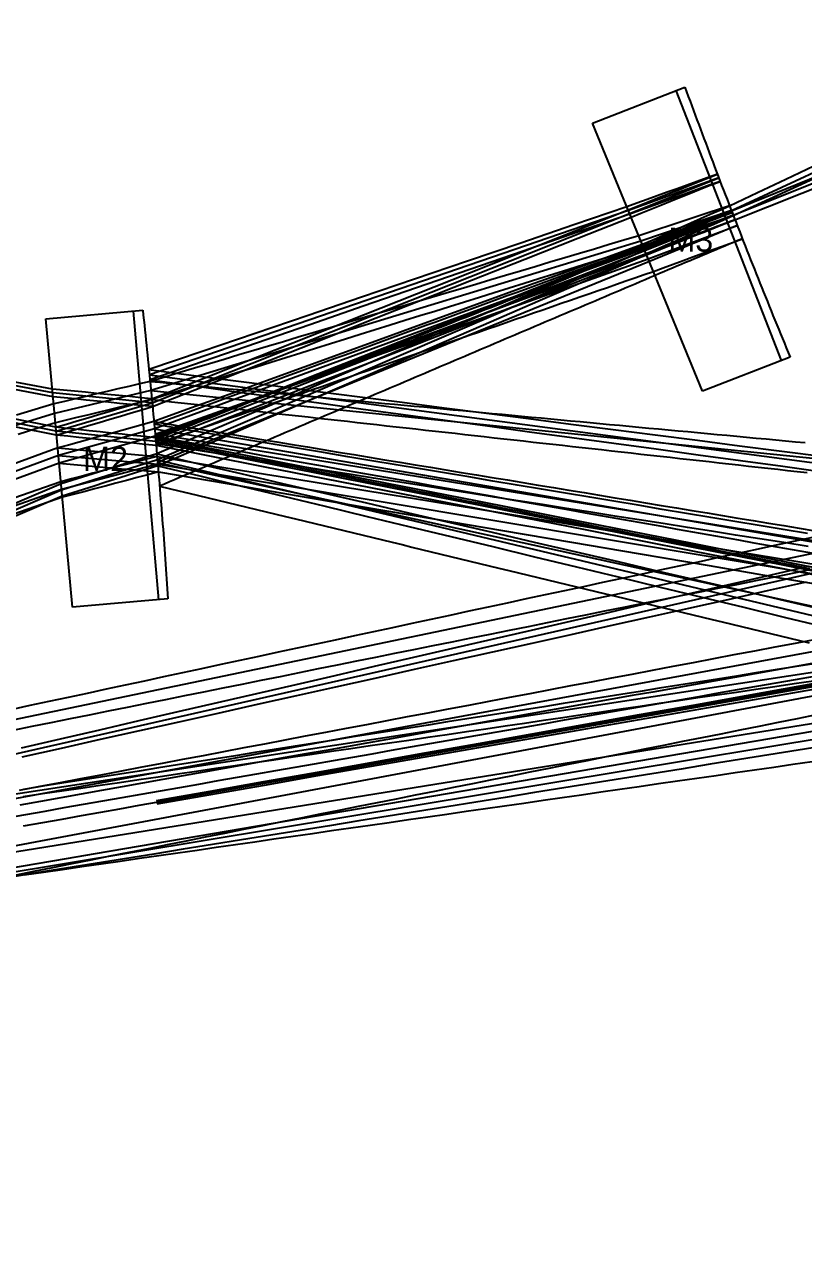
# Model space of a CAD drawing. Header units: millimetres. Extents: x -1037 to 1592, y -235 to 734.
# Drawn here: x -69 to 335, y -235 to 402 of the extents above; entities that cross this region are included whole.
import ezdxf

# ---------------------------------------------------------------- set-up
doc = ezdxf.new("R2010")
doc.units = ezdxf.units.MM
for name, color, linetype in [('main_beam', 255, 'Continuous'), ('main_beam_width', 255, 'Continuous'), ('Mirrors', 255, 'Continuous'), ('text', 255, 'Continuous')]:
    doc.layers.add(name, color=color, linetype=linetype)

msp = doc.modelspace()

# ---------------------------------------------------------------- linework, layer by layer
at = {"layer": 'main_beam'}
for p, q in [((297.59, 306.19), (1204.31, 727.93)), ((298.51, 303.82), (1226.81, 675.67)), ((-53.95, 211.87), (-1036.77, 396.42)), ((-52.13, 192.06), (-1033.08, 386.29)), ((291.04, 323.23), (244.27, 306.25)), ((244.89, 304.75), (291.04, 323.23)), ((244.27, 306.25), (-3.86, 221.25)), ((297.59, 306.19), (250.76, 290.43)), ((252.45, 286.3), (297.59, 306.19)), ((-2.45, 206.79), (244.89, 304.75)), ((298.51, 303.82), (252.45, 286.3)), ((252.72, 285.65), (298.51, 303.82)), ((254.51, 281.29), (300.61, 298.45)), ((300.61, 298.45), (255.1, 279.84)), ((250.76, 290.43), (-3.06, 213.14)), ((252.45, 286.3), (-1.18, 193.21)), ((-0.94, 190.54), (254.51, 281.29)), ((-0.59, 186.64), (252.72, 285.65)), ((252.72, 285.65), (0.25, 177.18)), ((255.1, 279.84), (0.37, 175.78)), ((-3.86, 221.25), (498.76, 154.61)), ((-2.45, 206.79), (-53.95, 211.87)), ((-3.06, 213.14), (-52.97, 201.27)), ((-3.06, 213.14), (498.41, 161.79)), ((-52.13, 192.06), (-2.45, 206.79)), ((-52.97, 201.27), (-1008.9, -92.33)), ((-0.59, 186.64), (-52.13, 192.06)), ((-1.18, 193.21), (-50.97, 179.44)), ((-1.18, 193.21), (499.98, 107.35)), ((499.96, 109.3), (-0.94, 190.54)), ((499.94, 88.15), (-0.59, 186.64)), ((-50.97, 179.44), (-989.82, -164.87)), ((-50.97, 179.44), (0.44, 174.98)), ((0.44, 174.98), (-49.35, 161.84)), ((0.25, 177.18), (-49.33, 161.59)), ((0.25, 177.18), (499.29, 58.81)), ((0.37, 175.78), (499.53, 66.42)), ((0.44, 174.98), (499.97, 91.55)), ((-49.35, 161.84), (-993.96, -166.36)), ((-49.33, 161.59), (-969.11, -230.84)), ((498.41, 161.79), (-480.64, -41.85)), ((498.76, 154.61), (-476.51, -66.42)), ((499.98, 107.35), (-483.52, -73.57)), ((499.97, 91.55), (-488.59, -59.28)), ((499.91, 84.95), (-482.95, -99.4)), ((0, 0), (499.94, 88.15)), ((499.53, 66.42), (-487.74, -92.61)), ((499.29, 58.81), (-487.25, -104.67))]:
    msp.add_line(p, q, dxfattribs=at)
at = {"layer": 'main_beam_width'}
for points in [[(297.61, 306.14), (349.14, 326.9), (400.67, 347.67), (452.19, 368.45), (503.72, 389.22), (555.24, 409.99), (606.76, 430.77), (658.29, 451.54), (709.81, 472.32), (761.33, 493.09), (812.86, 513.87), (864.38, 534.65), (915.9, 555.43), (967.42, 576.21), (1018.94, 596.98), (1070.47, 617.76), (1121.99, 638.54), (1173.51, 659.32), (1225.03, 680.1)], [(299.41, 301.51), (351.03, 322.06), (402.65, 342.6), (454.27, 363.15), (505.89, 383.69), (557.51, 404.23), (609.13, 424.78), (660.75, 445.32), (712.37, 465.86), (763.99, 486.4), (815.61, 506.94), (867.23, 527.48), (918.85, 548.01), (970.47, 568.55), (1022.09, 589.09), (1073.72, 609.63), (1125.34, 630.16), (1176.96, 650.7), (1228.58, 671.24)], [(296.6, 308.76), (311.19, 315.62), (325.78, 322.49), (340.38, 329.35), (354.97, 336.21), (369.56, 343.08), (384.15, 349.94), (398.75, 356.8), (413.34, 363.67), (427.93, 370.53), (442.52, 377.4), (457.12, 384.26), (471.71, 391.13), (486.3, 397.99), (500.89, 404.85), (515.49, 411.72), (530.08, 418.58), (544.67, 425.45), (559.26, 432.31), (573.86, 439.18), (588.45, 446.04), (603.04, 452.91), (617.63, 459.77), (632.22, 466.63)], [(298.59, 303.63), (313.24, 310.37), (327.9, 317.11), (342.56, 323.85), (357.21, 330.59), (371.87, 337.34), (386.52, 344.08), (401.18, 350.82), (415.84, 357.56), (430.49, 364.3), (445.15, 371.04), (459.81, 377.78), (474.46, 384.52), (489.12, 391.26), (503.78, 398), (518.43, 404.74), (533.09, 411.48), (547.75, 418.22), (562.4, 424.96), (577.06, 431.7), (591.72, 438.44), (606.37, 445.18), (621.03, 451.92)], [(-54.13, 213.86), (-124.31, 226.93), (-194.49, 240.01), (-264.67, 253.1), (-334.85, 266.2), (-405.02, 279.31), (-475.2, 292.44), (-545.37, 305.58), (-615.53, 318.74), (-685.7, 331.91), (-755.85, 345.11), (-826.01, 358.32), (-896.17, 371.54), (-966.32, 384.78), (-1036.47, 398.03)], [(-53.76, 209.88), (-123.98, 223.17), (-194.21, 236.45), (-264.43, 249.73), (-334.65, 263), (-404.88, 276.25), (-475.11, 289.49), (-545.35, 302.71), (-615.58, 315.92), (-685.82, 329.11), (-756.07, 342.28), (-826.31, 355.43), (-896.56, 368.57), (-966.82, 381.7), (-1037.07, 394.81)], [(-51.94, 190.02), (-161, 211.59), (-270.07, 233.15), (-379.14, 254.69), (-488.21, 276.22), (-597.28, 297.74), (-706.35, 319.25), (-815.43, 340.75), (-924.51, 362.24), (-1033.59, 383.72)], [(-52.31, 194.11), (-161.24, 215.7), (-270.17, 237.3), (-379.09, 258.92), (-488.01, 280.55), (-596.92, 302.19), (-705.84, 323.84), (-814.75, 345.5), (-923.67, 367.17), (-1032.58, 388.85)], [(290.32, 325.1), (285.12, 323.22), (279.92, 321.34), (274.71, 319.45), (269.51, 317.57), (264.3, 315.69), (259.1, 313.81), (253.9, 311.92), (248.69, 310.04), (243.49, 308.16)], [(244.13, 306.59), (249.26, 308.65), (254.4, 310.71), (259.53, 312.76), (264.66, 314.82), (269.79, 316.87), (274.93, 318.93), (280.06, 320.99), (285.19, 323.04), (290.32, 325.1)], [(291.75, 321.37), (286.56, 319.48), (281.37, 317.58), (276.18, 315.69), (271, 313.8), (265.81, 311.91), (260.62, 310.01), (255.43, 308.12), (250.24, 306.23), (245.06, 304.34)], [(245.64, 302.91), (250.76, 304.96), (255.89, 307.02), (261.01, 309.07), (266.13, 311.12), (271.26, 313.17), (276.38, 315.22), (281.5, 317.27), (286.63, 319.32), (291.75, 321.37)], [(243.49, 308.16), (215.98, 298.8), (188.47, 289.43), (160.95, 280.07), (133.44, 270.71), (105.93, 261.35), (78.42, 251.99), (50.91, 242.63), (23.39, 233.27), (-4.12, 223.91)], [(-2.64, 208.84), (24.78, 219.69), (52.2, 230.55), (79.62, 241.41), (107.04, 252.27), (134.46, 263.14), (161.88, 274), (189.29, 284.86), (216.71, 295.73), (244.13, 306.59)], [(296.6, 308.76), (291.38, 307.03), (286.16, 305.29), (280.94, 303.56), (275.73, 301.83), (270.51, 300.1), (265.29, 298.37), (260.07, 296.64), (254.85, 294.9), (249.63, 293.17)], [(251.46, 288.72), (256.47, 290.95), (261.49, 293.18), (266.51, 295.4), (271.52, 297.63), (276.54, 299.85), (281.55, 302.08), (286.57, 304.31), (291.58, 306.53), (296.6, 308.76)], [(297.61, 306.14), (292.49, 304.2), (287.36, 302.27), (282.23, 300.33), (277.1, 298.4), (271.97, 296.46), (266.84, 294.53), (261.72, 292.59), (256.59, 290.66), (251.46, 288.72)], [(251.8, 287.89), (256.89, 289.92), (261.98, 291.94), (267.07, 293.97), (272.16, 296), (277.25, 298.03), (282.34, 300.05), (287.43, 302.08), (292.52, 304.11), (297.61, 306.14)], [(245.06, 304.34), (217.43, 294.81), (189.8, 285.29), (162.17, 275.76), (134.54, 266.23), (106.92, 256.71), (79.29, 247.18), (51.66, 237.65), (24.04, 228.12), (-3.59, 218.59)], [(-2.25, 204.74), (25.29, 215.66), (52.83, 226.57), (80.37, 237.48), (107.92, 248.39), (135.46, 259.29), (163.01, 270.2), (190.55, 281.11), (218.09, 292.01), (245.64, 302.91)], [(251.83, 287.82), (256.95, 289.76), (262.08, 291.7), (267.2, 293.64), (272.33, 295.58), (277.45, 297.51), (282.58, 299.45), (287.7, 301.39), (292.83, 303.33), (297.95, 305.27)], [(298.59, 303.63), (293.4, 301.86), (288.21, 300.09), (283.02, 298.32), (277.83, 296.54), (272.64, 294.77), (267.45, 293), (262.26, 291.23), (257.07, 289.46), (251.88, 287.69)], [(297.95, 305.27), (295.66, 304.36), (293.37, 303.45), (291.08, 302.54), (288.79, 301.62), (286.5, 300.71), (284.21, 299.8), (281.92, 298.89), (279.63, 297.98), (277.34, 297.07), (275.05, 296.16), (272.76, 295.25), (270.47, 294.34), (268.18, 293.42), (265.89, 292.51), (263.6, 291.6), (261.31, 290.69), (259.02, 289.78), (256.73, 288.87), (254.44, 287.96), (252.15, 287.05)], [(253.44, 283.88), (258.46, 286.08), (263.48, 288.27), (268.49, 290.47), (273.51, 292.66), (278.52, 294.85), (283.54, 297.05), (288.56, 299.24), (293.57, 301.44), (298.59, 303.63)], [(299.41, 301.51), (294.31, 299.55), (289.2, 297.59), (284.09, 295.63), (278.98, 293.68), (273.87, 291.72), (268.77, 289.76), (263.66, 287.8), (258.55, 285.84), (253.44, 283.88)], [(253.64, 283.41), (258.73, 285.42), (263.81, 287.43), (268.9, 289.44), (273.98, 291.45), (279.07, 293.46), (284.15, 295.47), (289.24, 297.49), (294.33, 299.5), (299.41, 301.51)], [(249.63, 293.17), (241.96, 290.89), (234.29, 288.61), (226.62, 286.32), (218.95, 284.04), (211.28, 281.75), (203.61, 279.47), (195.94, 277.19), (188.27, 274.9), (180.59, 272.62), (172.92, 270.33), (165.25, 268.05), (157.58, 265.77), (149.91, 263.48), (142.24, 261.2), (134.57, 258.92), (126.9, 256.63), (119.22, 254.35), (111.55, 252.06), (103.88, 249.78), (96.21, 247.5), (88.54, 245.21), (80.87, 242.93), (73.2, 240.65), (65.53, 238.36), (57.86, 236.08), (50.18, 233.8), (42.51, 231.51), (34.84, 229.23), (27.17, 226.94), (19.5, 224.66), (11.83, 222.38), (4.16, 220.09), (-3.51, 217.81)], [(251.88, 287.69), (244.17, 285.29), (236.46, 282.89), (228.75, 280.49), (221.04, 278.09), (213.32, 275.68), (205.61, 273.28), (197.9, 270.88), (190.19, 268.48), (182.48, 266.08), (174.77, 263.68), (167.05, 261.28), (159.34, 258.88), (151.63, 256.48), (143.92, 254.08), (136.21, 251.67), (128.49, 249.27), (120.78, 246.87), (113.07, 244.47), (105.36, 242.07), (97.65, 239.67), (89.94, 237.27), (82.22, 234.87), (74.51, 232.46), (66.8, 230.06), (59.09, 227.66), (51.38, 225.26), (43.66, 222.86), (35.95, 220.46), (28.24, 218.06), (20.53, 215.66), (12.82, 213.26), (5.11, 210.85), (-2.61, 208.45)], [(251.46, 288.72), (232, 281.67), (212.54, 274.61), (193.08, 267.55), (173.62, 260.5), (154.16, 253.44), (134.7, 246.39), (115.24, 239.33), (95.78, 232.27), (76.31, 225.22), (56.85, 218.16), (37.39, 211.11), (17.93, 204.05), (-1.53, 197)], [(-1.4, 195.61), (3.29, 197.31), (7.98, 199.02), (12.67, 200.73), (17.36, 202.44), (22.05, 204.15), (26.74, 205.85), (31.43, 207.56), (36.12, 209.27), (40.8, 210.98), (45.49, 212.68), (50.18, 214.39), (54.87, 216.1), (59.56, 217.81), (64.25, 219.51), (68.94, 221.22), (73.63, 222.93), (78.32, 224.64), (83.01, 226.34), (87.7, 228.05), (92.39, 229.76), (97.08, 231.47), (101.77, 233.18), (106.46, 234.88), (111.15, 236.59), (115.84, 238.3), (120.53, 240.01), (125.21, 241.71), (129.9, 243.42), (134.59, 245.13), (139.28, 246.84), (143.97, 248.54), (148.66, 250.25), (153.35, 251.96), (158.04, 253.67), (162.73, 255.37), (167.42, 257.08), (172.11, 258.79), (176.8, 260.5), (181.49, 262.21), (186.18, 263.91), (190.87, 265.62), (195.56, 267.33), (200.25, 269.04), (204.94, 270.74), (209.62, 272.45), (214.31, 274.16), (219, 275.87), (223.69, 277.57), (228.38, 279.28), (233.07, 280.99), (237.76, 282.7), (242.45, 284.41), (247.14, 286.11), (251.83, 287.82)], [(-0.77, 188.68), (27.29, 199.7), (55.36, 210.72), (83.42, 221.74), (111.49, 232.76), (139.55, 243.79), (167.61, 254.81), (195.68, 265.84), (223.74, 276.86), (251.8, 287.89)], [(252.15, 287.05), (249.59, 286.04), (247.04, 285.04), (244.49, 284.04), (241.93, 283.04), (239.38, 282.04), (236.82, 281.03), (234.27, 280.03), (231.72, 279.03), (229.16, 278.03), (226.61, 277.03), (224.05, 276.02), (221.5, 275.02), (218.95, 274.02), (216.39, 273.02), (213.84, 272.02), (211.28, 271.01), (208.73, 270.01), (206.18, 269.01), (203.62, 268.01), (201.07, 267.01), (198.51, 266), (195.96, 265), (193.41, 264), (190.85, 263), (188.3, 262), (185.74, 260.99), (183.19, 259.99), (180.64, 258.99), (178.08, 257.99), (175.53, 256.99), (172.97, 255.98), (170.42, 254.98), (167.87, 253.98), (165.31, 252.98), (162.76, 251.98), (160.2, 250.97), (157.65, 249.97), (155.1, 248.97), (152.54, 247.97), (149.99, 246.97), (147.43, 245.96), (144.88, 244.96), (142.33, 243.96), (139.77, 242.96), (137.22, 241.96), (134.67, 240.95), (132.11, 239.95), (129.56, 238.95), (127, 237.95), (124.45, 236.95), (121.9, 235.94), (119.34, 234.94), (116.79, 233.94), (114.23, 232.94), (111.68, 231.94), (109.13, 230.93), (106.57, 229.93), (104.02, 228.93), (101.46, 227.93), (98.91, 226.93), (96.36, 225.92), (93.8, 224.92), (91.25, 223.92), (88.69, 222.92), (86.14, 221.92), (83.59, 220.91), (81.03, 219.91), (78.48, 218.91), (75.92, 217.91), (73.37, 216.91), (70.82, 215.9), (68.26, 214.9), (65.71, 213.9), (63.15, 212.9), (60.6, 211.9), (58.05, 210.89), (55.49, 209.89), (52.94, 208.89), (50.38, 207.89), (47.83, 206.89), (45.28, 205.88), (42.72, 204.88), (40.17, 203.88), (37.61, 202.88), (35.06, 201.88), (32.51, 200.87), (29.95, 199.87), (27.4, 198.87), (24.84, 197.87), (22.29, 196.87), (19.74, 195.86), (17.18, 194.86), (14.63, 193.86), (12.07, 192.86), (9.52, 191.86), (6.97, 190.85), (4.41, 189.85), (1.86, 188.85), (-0.7, 187.85)], [(251.8, 287.89), (223.82, 275.93), (195.84, 263.97), (167.86, 252.01), (139.88, 240.05), (111.9, 228.09), (83.92, 216.13), (55.94, 204.17), (27.96, 192.21), (-0.02, 180.25)], [(257.18, 274.76), (262.31, 276.64), (267.43, 278.51), (272.55, 280.39), (277.67, 282.26), (282.79, 284.13), (287.91, 286.01), (293.03, 287.88), (298.15, 289.76), (303.28, 291.63)], [(303.28, 291.63), (301.01, 290.68), (298.75, 289.73), (296.49, 288.78), (294.23, 287.83), (291.97, 286.88), (289.71, 285.93), (287.45, 284.98), (285.19, 284.03), (282.93, 283.08), (280.67, 282.13), (278.41, 281.18), (276.15, 280.23), (273.89, 279.28), (271.63, 278.33), (269.36, 277.38), (267.1, 276.43), (264.84, 275.48), (262.58, 274.53), (260.32, 273.58), (258.06, 272.63)], [(253.44, 283.89), (233.88, 276.62), (214.32, 269.35), (194.76, 262.09), (175.2, 254.82), (155.64, 247.55), (136.08, 240.29), (116.52, 233.02), (96.96, 225.75), (77.4, 218.48), (57.84, 211.22), (38.28, 203.95), (18.72, 196.68), (-0.84, 189.41)], [(-0.41, 184.6), (27.82, 195.58), (56.05, 206.56), (84.27, 217.54), (112.5, 228.52), (140.73, 239.5), (168.96, 250.48), (197.18, 261.46), (225.41, 272.43), (253.64, 283.41)], [(253.64, 283.41), (225.51, 271.26), (197.39, 259.12), (169.26, 246.97), (141.14, 234.83), (113.01, 222.68), (84.89, 210.54), (56.76, 198.39), (28.64, 186.24), (0.51, 174.09)], [(-0.48, 185.49), (4.29, 187.14), (9.06, 188.8), (13.83, 190.45), (18.6, 192.1), (23.37, 193.76), (28.15, 195.41), (32.92, 197.06), (37.69, 198.72), (42.46, 200.37), (47.23, 202.02), (52, 203.68), (56.78, 205.33), (61.55, 206.98), (66.32, 208.63), (71.09, 210.29), (75.86, 211.94), (80.63, 213.59), (85.41, 215.25), (90.18, 216.9), (94.95, 218.55), (99.72, 220.21), (104.49, 221.86), (109.26, 223.51), (114.04, 225.17), (118.81, 226.82), (123.58, 228.47), (128.35, 230.13), (133.12, 231.78), (137.89, 233.43), (142.67, 235.09), (147.44, 236.74), (152.21, 238.39), (156.98, 240.05), (161.75, 241.7), (166.52, 243.35), (171.3, 245.01), (176.07, 246.66), (180.84, 248.31), (185.61, 249.96), (190.38, 251.62), (195.15, 253.27), (199.93, 254.92), (204.7, 256.58), (209.47, 258.23), (214.24, 259.88), (219.01, 261.54), (223.78, 263.19), (228.56, 264.84), (233.33, 266.5), (238.1, 268.15), (242.87, 269.8), (247.64, 271.46), (252.41, 273.11), (257.19, 274.76)], [(258.06, 272.63), (255.47, 271.53), (252.88, 270.43), (250.28, 269.32), (247.69, 268.22), (245.1, 267.12), (242.51, 266.02), (239.91, 264.92), (237.32, 263.82), (234.73, 262.72), (232.13, 261.62), (229.54, 260.51), (226.95, 259.41), (224.36, 258.31), (221.76, 257.21), (219.17, 256.11), (216.58, 255.01), (213.99, 253.91), (211.39, 252.8), (208.8, 251.7), (206.21, 250.6), (203.62, 249.5), (201.02, 248.4), (198.43, 247.3), (195.84, 246.2), (193.25, 245.09), (190.65, 243.99), (188.06, 242.89), (185.47, 241.79), (182.88, 240.69), (180.28, 239.59), (177.69, 238.49), (175.1, 237.38), (172.51, 236.28), (169.91, 235.18), (167.32, 234.08), (164.73, 232.98), (162.14, 231.88), (159.54, 230.78), (156.95, 229.68), (154.36, 228.57), (151.77, 227.47), (149.17, 226.37), (146.58, 225.27), (143.99, 224.17), (141.4, 223.07), (138.8, 221.97), (136.21, 220.86), (133.62, 219.76), (131.02, 218.66), (128.43, 217.56), (125.84, 216.46), (123.25, 215.36), (120.65, 214.26), (118.06, 213.15), (115.47, 212.05), (112.88, 210.95), (110.28, 209.85), (107.69, 208.75), (105.1, 207.65), (102.51, 206.55), (99.91, 205.44), (97.32, 204.34), (94.73, 203.24), (92.14, 202.14), (89.54, 201.04), (86.95, 199.94), (84.36, 198.84), (81.77, 197.73), (79.17, 196.63), (76.58, 195.53), (73.99, 194.43), (71.4, 193.33), (68.8, 192.23), (66.21, 191.13), (63.62, 190.03), (61.03, 188.92), (58.43, 187.82), (55.84, 186.72), (53.25, 185.62), (50.66, 184.52), (48.06, 183.42), (45.47, 182.32), (42.88, 181.21), (40.29, 180.11), (37.69, 179.01), (35.1, 177.91), (32.51, 176.81), (29.91, 175.71), (27.32, 174.61), (24.73, 173.5), (22.14, 172.4), (19.54, 171.3), (16.95, 170.2), (14.36, 169.1), (11.77, 168), (9.17, 166.9), (6.58, 165.79), (3.99, 164.69), (1.4, 163.59)], [(-4.12, 223.91), (17.73, 221.09), (39.59, 218.28), (61.44, 215.46), (83.3, 212.65), (105.15, 209.83), (127.01, 207.02), (148.86, 204.2), (170.72, 201.39), (192.57, 198.57), (214.43, 195.76), (236.28, 192.94), (258.14, 190.13), (279.99, 187.32), (301.85, 184.5), (323.7, 181.69), (345.56, 178.87), (367.41, 176.06), (389.27, 173.25), (411.12, 170.43), (432.98, 167.62), (454.83, 164.81), (476.68, 161.99), (498.54, 159.18)], [(-3.52, 217.81), (-9.06, 216.52), (-14.61, 215.22), (-20.15, 213.93), (-25.7, 212.63), (-31.24, 211.33), (-36.79, 210.04), (-42.33, 208.74), (-47.88, 207.45), (-53.42, 206.15)], [(-3.59, 218.59), (18.26, 215.61), (40.11, 212.63), (61.96, 209.65), (83.81, 206.67), (105.66, 203.69), (127.51, 200.71), (149.36, 197.73), (171.21, 194.75), (193.06, 191.77), (214.91, 188.79), (236.76, 185.81), (258.61, 182.83), (280.46, 179.85), (302.31, 176.87), (324.16, 173.89), (346.01, 170.9), (367.86, 167.92), (389.71, 164.94), (411.56, 161.96), (433.41, 158.98), (455.26, 156), (477.11, 153.02), (498.96, 150.03)], [(-3.51, 217.81), (1.55, 217.34), (6.61, 216.86), (11.68, 216.39), (16.74, 215.92), (21.81, 215.44), (26.87, 214.97), (31.94, 214.5), (37, 214.03), (42.07, 213.55), (47.13, 213.08), (52.2, 212.61), (57.26, 212.13), (62.33, 211.66), (67.39, 211.19), (72.46, 210.72), (77.52, 210.24), (82.59, 209.77), (87.65, 209.3), (92.72, 208.82), (97.78, 208.35), (102.85, 207.88), (107.91, 207.41), (112.98, 206.93), (118.04, 206.46), (123.1, 205.99), (128.17, 205.51), (133.23, 205.04), (138.3, 204.57), (143.36, 204.1), (148.43, 203.62), (153.49, 203.15), (158.56, 202.68), (163.62, 202.2), (168.69, 201.73), (173.75, 201.26), (178.82, 200.79), (183.88, 200.31), (188.95, 199.84), (194.01, 199.37), (199.08, 198.89), (204.14, 198.42), (209.21, 197.95), (214.27, 197.48), (219.34, 197), (224.4, 196.53), (229.46, 196.06), (234.53, 195.59), (239.59, 195.11), (244.66, 194.64), (249.72, 194.17), (254.79, 193.69), (259.85, 193.22), (264.92, 192.75), (269.98, 192.28), (275.05, 191.8), (280.11, 191.33), (285.18, 190.86), (290.24, 190.38), (295.31, 189.91), (300.37, 189.44), (305.44, 188.97), (310.5, 188.49), (315.57, 188.02), (320.63, 187.55), (325.7, 187.07), (330.76, 186.6), (335.82, 186.13)], [(-2.64, 208.84), (-8.36, 209.39), (-14.08, 209.95), (-19.8, 210.51), (-25.53, 211.07), (-31.25, 211.63), (-36.97, 212.18), (-42.69, 212.74), (-48.41, 213.3), (-54.13, 213.86)], [(-53.42, 206.15), (-63.1, 203.23), (-72.78, 200.32)], [(-2.25, 204.74), (-7.98, 205.32), (-13.7, 205.89), (-19.42, 206.46), (-25.15, 207.03), (-30.87, 207.6), (-36.59, 208.17), (-42.32, 208.74), (-48.04, 209.31), (-53.76, 209.88)], [(-2.61, 208.46), (-8.15, 207.12), (-13.7, 205.77), (-19.25, 204.43), (-24.79, 203.09), (-30.34, 201.75), (-35.88, 200.41), (-41.43, 199.07), (-46.98, 197.73), (-52.52, 196.39)], [(-52.31, 194.11), (-46.79, 195.74), (-41.28, 197.38), (-35.76, 199.02), (-30.24, 200.65), (-24.72, 202.29), (-19.2, 203.93), (-13.68, 205.56), (-8.16, 207.2), (-2.64, 208.84)], [(-51.94, 190.02), (-46.42, 191.66), (-40.9, 193.29), (-35.38, 194.93), (-29.86, 196.57), (-24.34, 198.2), (-18.82, 199.84), (-13.29, 201.47), (-7.77, 203.11), (-2.25, 204.74)], [(-2.61, 208.45), (2.46, 207.89), (7.52, 207.32), (12.59, 206.76), (17.65, 206.19), (22.72, 205.63), (27.78, 205.06), (32.85, 204.5), (37.92, 203.94), (42.98, 203.37), (48.05, 202.81), (53.11, 202.24), (58.18, 201.68), (63.24, 201.11), (68.31, 200.55), (73.37, 199.98), (78.44, 199.42), (83.5, 198.85), (88.57, 198.29), (93.63, 197.73), (98.7, 197.16), (103.76, 196.6), (108.83, 196.03), (113.89, 195.47), (118.96, 194.9), (124.02, 194.34), (129.09, 193.77), (134.15, 193.21), (139.22, 192.64), (144.28, 192.08), (149.35, 191.52), (154.42, 190.95), (159.48, 190.39), (164.55, 189.82), (169.61, 189.26), (174.68, 188.69), (179.74, 188.13), (184.81, 187.56), (189.87, 187), (194.94, 186.43), (200, 185.87), (205.07, 185.3), (210.13, 184.74), (215.2, 184.18), (220.26, 183.61), (225.33, 183.05), (230.39, 182.48), (235.46, 181.92), (240.52, 181.35), (245.59, 180.79), (250.65, 180.22), (255.72, 179.66), (260.78, 179.09), (265.85, 178.53), (270.91, 177.97), (275.98, 177.4), (281.04, 176.84), (286.11, 176.27), (291.18, 175.71), (296.24, 175.14), (301.31, 174.58), (306.37, 174.01), (311.44, 173.45), (316.5, 172.88), (321.57, 172.32), (326.63, 171.75), (331.7, 171.19), (336.76, 170.63)], [(-52.52, 196.38), (-62.15, 193.37), (-71.78, 190.35)], [(-0.77, 188.67), (-6.5, 189.28), (-12.22, 189.88), (-17.95, 190.48), (-23.68, 191.09), (-29.41, 191.69), (-35.13, 192.3), (-40.86, 192.9), (-46.59, 193.5), (-52.31, 194.11)], [(-1.53, 197), (-7.06, 195.48), (-12.59, 193.97), (-18.13, 192.45), (-23.66, 190.93), (-29.19, 189.42), (-34.73, 187.9), (-40.26, 186.39), (-45.79, 184.87), (-51.33, 183.35)], [(-1.53, 196.99), (6.43, 195.68), (14.39, 194.37), (22.35, 193.05), (30.31, 191.74), (38.27, 190.43), (46.23, 189.12), (54.19, 187.8), (62.15, 186.49), (70.11, 185.18), (78.07, 183.86), (86.02, 182.55), (93.98, 181.24), (101.94, 179.92), (109.9, 178.61), (117.86, 177.3), (125.82, 175.98), (133.78, 174.67), (141.74, 173.36), (149.7, 172.04), (157.66, 170.73), (165.62, 169.42), (173.58, 168.11), (181.54, 166.79), (189.5, 165.48), (197.46, 164.17), (205.42, 162.85), (213.38, 161.54), (221.33, 160.23), (229.29, 158.91), (237.25, 157.6), (245.21, 156.29), (253.17, 154.98), (261.13, 153.66), (269.09, 152.35), (277.05, 151.04), (285.01, 149.72), (292.97, 148.41), (300.93, 147.1), (308.89, 145.78), (316.85, 144.47), (324.81, 143.16), (332.77, 141.85), (340.73, 140.53)], [(337, 139.01), (324.47, 141.1), (311.94, 143.2), (299.4, 145.3), (286.87, 147.39), (274.34, 149.49), (261.8, 151.58), (249.27, 153.68), (236.74, 155.78), (224.2, 157.87), (211.67, 159.97), (199.14, 162.06), (186.6, 164.16), (174.07, 166.26), (161.54, 168.35), (149, 170.45), (136.47, 172.54), (123.93, 174.64), (111.4, 176.74), (98.87, 178.83), (86.33, 180.93), (73.8, 183.03), (61.27, 185.12), (48.73, 187.22), (36.2, 189.32), (23.67, 191.41), (11.13, 193.51), (-1.4, 195.61)], [(-0.41, 184.6), (-6.13, 185.2), (-11.86, 185.8), (-17.58, 186.41), (-23.31, 187.01), (-29.03, 187.61), (-34.76, 188.22), (-40.49, 188.82), (-46.21, 189.42), (-51.94, 190.02)], [(-0.84, 189.42), (-6.37, 187.87), (-11.9, 186.33), (-17.43, 184.79), (-22.96, 183.24), (-28.49, 181.7), (-34.02, 180.16), (-39.55, 178.61), (-45.08, 177.07), (-50.61, 175.53)], [(-0.84, 189.41), (7.11, 188), (15.06, 186.59), (23.01, 185.17), (30.96, 183.76), (38.91, 182.35), (46.86, 180.94), (54.81, 179.53), (62.76, 178.11), (70.71, 176.7), (78.66, 175.29), (86.61, 173.88), (94.56, 172.46), (102.51, 171.05), (110.46, 169.64), (118.41, 168.23), (126.36, 166.81), (134.31, 165.4), (142.26, 163.99), (150.21, 162.58), (158.16, 161.16), (166.11, 159.75), (174.06, 158.34), (182.01, 156.93), (189.96, 155.51), (197.91, 154.1), (205.86, 152.69), (213.81, 151.28), (221.76, 149.86), (229.71, 148.45), (237.66, 147.04), (245.61, 145.63), (253.56, 144.21), (261.51, 142.8), (269.46, 141.39), (277.41, 139.97), (285.36, 138.56), (293.31, 137.15), (301.26, 135.74), (309.21, 134.32), (317.16, 132.91), (325.11, 131.5), (333.05, 130.09), (341, 128.67)], [(499.96, 90.13), (444.32, 101.06), (388.68, 112), (333.04, 122.94), (277.4, 133.88), (221.77, 144.83), (166.13, 155.79), (110.5, 166.75), (54.86, 177.71), (-0.77, 188.67)], [(-0.69, 187.83), (4.36, 186.84), (9.42, 185.84), (14.48, 184.84), (19.53, 183.84), (24.59, 182.84), (29.65, 181.85), (34.7, 180.85), (39.76, 179.85), (44.82, 178.85), (49.88, 177.86), (54.93, 176.86), (59.99, 175.86), (65.05, 174.86), (70.1, 173.86), (75.16, 172.87), (80.22, 171.87), (85.27, 170.87), (90.33, 169.87), (95.39, 168.87), (100.45, 167.88), (105.5, 166.88), (110.56, 165.88), (115.62, 164.88), (120.67, 163.89), (125.73, 162.89), (130.79, 161.89), (135.85, 160.89), (140.9, 159.89), (145.96, 158.9), (151.02, 157.9), (156.07, 156.9), (161.13, 155.9), (166.19, 154.91), (171.24, 153.91), (176.3, 152.91), (181.36, 151.91), (186.42, 150.91), (191.47, 149.92), (196.53, 148.92), (201.59, 147.92), (206.64, 146.92), (211.7, 145.92), (216.76, 144.93), (221.81, 143.93), (226.87, 142.93), (231.93, 141.93), (236.99, 140.94), (242.04, 139.94), (247.1, 138.94), (252.16, 137.94), (257.21, 136.94), (262.27, 135.95), (267.33, 134.95), (272.38, 133.95), (277.44, 132.95), (282.5, 131.96), (287.56, 130.96), (292.61, 129.96), (297.67, 128.96), (302.73, 127.96), (307.78, 126.97), (312.84, 125.97), (317.9, 124.97), (322.95, 123.97), (328.01, 122.97), (333.07, 121.98), (338.13, 120.98)], [(337.33, 132.4), (324.82, 134.37), (312.31, 136.34), (299.8, 138.3), (287.28, 140.27), (274.77, 142.23), (262.26, 144.2), (249.75, 146.17), (237.24, 148.13), (224.73, 150.1), (212.21, 152.07), (199.7, 154.03), (187.19, 156), (174.68, 157.96), (162.17, 159.93), (149.66, 161.9), (137.14, 163.86), (124.63, 165.83), (112.12, 167.79), (99.61, 169.76), (87.1, 171.73), (74.59, 173.69), (62.07, 175.66), (49.56, 177.62), (37.05, 179.59), (24.54, 181.56), (12.03, 183.52), (-0.48, 185.49)], [(-51.33, 183.35), (-74.85, 174.82), (-98.38, 166.28), (-121.9, 157.75), (-145.42, 149.21), (-168.95, 140.68), (-192.48, 132.14), (-216, 123.61), (-239.53, 115.07), (-263.05, 106.54), (-286.58, 98), (-310.1, 89.47), (-333.63, 80.94), (-357.15, 72.4), (-380.68, 63.87), (-404.2, 55.33), (-427.73, 46.8), (-451.25, 38.26), (-474.78, 29.73), (-498.3, 21.2)], [(-51.33, 183.35), (-45.61, 182.87), (-39.9, 182.39), (-34.19, 181.91), (-28.48, 181.43), (-22.76, 180.94), (-17.05, 180.46), (-11.34, 179.98), (-5.63, 179.5), (0.09, 179.02)], [(0.09, 179.02), (-5.45, 177.56), (-10.98, 176.09), (-16.52, 174.63), (-22.05, 173.17), (-27.58, 171.71), (-33.12, 170.25), (-38.65, 168.79), (-44.18, 167.33), (-49.72, 165.87)], [(-0.02, 180.25), (-5.53, 178.53), (-11.04, 176.8), (-16.55, 175.07), (-22.06, 173.35), (-27.57, 171.62), (-33.08, 169.89), (-38.59, 168.17), (-44.1, 166.44), (-49.61, 164.71)], [(499.92, 86.18), (444.33, 97.13), (388.74, 108.08), (333.15, 119.02), (277.56, 129.96), (221.97, 140.9), (166.38, 151.83), (110.78, 162.76), (55.19, 173.68), (-0.41, 184.6)], [(-0.02, 180.25), (21.69, 175.18), (43.41, 170.12), (65.13, 165.05), (86.84, 159.99), (108.56, 154.92), (130.27, 149.86), (151.99, 144.79), (173.71, 139.73), (195.42, 134.66), (217.14, 129.6), (238.86, 124.53), (260.57, 119.47), (282.29, 114.4), (304, 109.34), (325.72, 104.27), (347.44, 99.21), (369.15, 94.14), (390.87, 89.08), (412.59, 84.01), (434.3, 78.95), (456.02, 73.89), (477.74, 68.82), (499.45, 63.76)], [(0.09, 179.01), (35.79, 173.16), (71.5, 167.3), (107.21, 161.44), (142.92, 155.59), (178.62, 149.73), (214.33, 143.88), (250.04, 138.02), (285.75, 132.17), (321.46, 126.31), (357.16, 120.45), (392.87, 114.6), (428.58, 108.74), (464.29, 102.89), (500, 97.03)], [(-50.61, 175.53), (-74.02, 166.84), (-97.44, 158.16), (-120.86, 149.48), (-144.28, 140.8), (-167.69, 132.12), (-191.11, 123.44), (-214.53, 114.76), (-237.95, 106.08), (-261.37, 97.4), (-284.78, 88.72), (-308.2, 80.04), (-331.62, 71.36), (-355.04, 62.67), (-378.45, 53.99), (-401.87, 45.31), (-425.29, 36.63), (-448.71, 27.95), (-472.12, 19.27), (-495.54, 10.59)], [(-50.61, 175.53), (-44.9, 175.02), (-39.19, 174.51), (-33.48, 174), (-27.77, 173.49), (-22.06, 172.98), (-16.35, 172.47), (-10.64, 171.97), (-4.93, 171.46), (0.78, 170.95)], [(0.51, 174.1), (-4.99, 172.36), (-10.5, 170.62), (-16, 168.88), (-21.51, 167.15), (-27.02, 165.41), (-32.52, 163.67), (-38.03, 161.93), (-43.53, 160.2), (-49.04, 158.46)], [(0.51, 174.09), (22.19, 168.87), (43.87, 163.64), (65.55, 158.41), (87.23, 153.19), (108.9, 147.96), (130.58, 142.73), (152.26, 137.5), (173.94, 132.28), (195.62, 127.05), (217.3, 121.82), (238.97, 116.59), (260.65, 111.36), (282.33, 106.14), (304.01, 100.91), (325.69, 95.68), (347.37, 90.45), (369.04, 85.22), (390.72, 79.99), (412.4, 74.77), (434.08, 69.54), (455.76, 64.31), (477.43, 59.08), (499.11, 53.85)], [(-49.72, 165.87), (-154.78, 129.37), (-259.84, 92.88), (-364.9, 56.39), (-469.97, 19.9), (-575.03, -16.59), (-680.09, -53.08), (-785.16, -89.56), (-890.22, -126.04), (-995.29, -162.52)], [(0.78, 170.95), (-4.75, 169.49), (-10.28, 168.03), (-15.81, 166.57), (-21.33, 165.11), (-26.86, 163.65), (-32.39, 162.19), (-37.92, 160.73), (-43.45, 159.27), (-48.98, 157.81)], [(0.78, 170.95), (36.43, 164.89), (72.09, 158.82), (107.74, 152.76), (143.39, 146.7), (179.04, 140.64), (214.7, 134.57), (250.35, 128.51), (286, 122.45), (321.66, 116.39), (357.31, 110.32), (392.96, 104.26), (428.61, 98.2), (464.27, 92.13), (499.92, 86.07)], [(-49.61, 164.71), (-151.98, 121.22), (-254.34, 77.74), (-356.71, 34.25), (-459.07, -9.23), (-561.44, -52.7), (-663.81, -96.18), (-766.18, -139.65), (-868.55, -183.13), (-970.92, -226.6)], [(1.4, 163.58), (6.42, 162.37), (11.44, 161.16), (16.47, 159.95), (21.49, 158.74), (26.51, 157.52), (31.54, 156.31), (36.56, 155.1), (41.58, 153.89), (46.61, 152.68), (51.63, 151.47), (56.65, 150.26), (61.67, 149.05), (66.7, 147.84), (71.72, 146.63), (76.74, 145.42), (81.77, 144.2), (86.79, 142.99), (91.81, 141.78), (96.84, 140.57), (101.86, 139.36), (106.88, 138.15), (111.9, 136.94), (116.93, 135.73), (121.95, 134.52), (126.97, 133.31), (132, 132.09), (137.02, 130.88), (142.04, 129.67), (147.07, 128.46), (152.09, 127.25), (157.11, 126.04), (162.13, 124.83), (167.16, 123.62), (172.18, 122.41), (177.2, 121.2), (182.23, 119.99), (187.25, 118.77), (192.27, 117.56), (197.3, 116.35), (202.32, 115.14), (207.34, 113.93), (212.37, 112.72), (217.39, 111.51), (222.41, 110.3), (227.43, 109.09), (232.46, 107.88), (237.48, 106.66), (242.5, 105.45), (247.53, 104.24), (252.55, 103.03), (257.57, 101.82), (262.6, 100.61), (267.62, 99.4), (272.64, 98.19), (277.66, 96.98), (282.69, 95.77), (287.71, 94.56), (292.73, 93.34), (297.76, 92.13), (302.78, 90.92), (307.8, 89.71), (312.83, 88.5), (317.85, 87.29), (322.87, 86.08), (327.9, 84.87), (332.92, 83.66), (337.94, 82.45)], [(-48.98, 157.81), (-153.83, 121.37), (-258.68, 84.93), (-363.53, 48.49), (-468.38, 12.05), (-573.23, -24.4), (-678.08, -60.85), (-782.93, -97.29), (-887.78, -133.74), (-992.62, -170.2)], [(-49.04, 158.46), (-151.07, 114.74), (-253.1, 71.02), (-355.13, 27.3), (-457.16, -16.43), (-559.19, -60.15), (-661.22, -103.88), (-763.25, -147.61), (-865.28, -191.34), (-967.3, -235.08)], [(339.66, 137.04), (329.77, 134.91), (319.88, 132.79), (309.99, 130.67), (300.1, 128.54), (290.21, 126.42), (280.32, 124.3), (270.43, 122.17), (260.54, 120.05), (250.65, 117.93), (240.76, 115.8), (230.87, 113.68), (220.98, 111.56), (211.09, 109.43), (201.2, 107.31), (191.31, 105.19), (181.42, 103.06), (171.53, 100.94), (161.65, 98.82), (151.76, 96.69), (141.87, 94.57), (131.98, 92.45), (122.09, 90.32), (112.2, 88.2), (102.31, 86.08), (92.42, 83.95), (82.53, 81.83), (72.64, 79.71), (62.75, 77.58), (52.86, 75.46), (42.97, 73.34), (33.08, 71.22), (23.19, 69.09), (13.3, 66.97), (3.41, 64.85), (-6.48, 62.72), (-16.37, 60.6), (-26.26, 58.48), (-36.15, 56.35), (-46.04, 54.23), (-55.93, 52.11), (-65.82, 49.98), (-75.71, 47.86)], [(336.01, 121.69), (315.69, 117.01), (295.37, 112.32), (275.06, 107.64), (254.74, 102.95), (234.42, 98.27), (214.11, 93.58), (193.79, 88.9), (173.47, 84.21), (153.15, 79.53), (132.84, 74.84), (112.52, 70.16), (92.2, 65.47), (71.89, 60.79), (51.57, 56.1), (31.25, 51.42), (10.93, 46.73), (-9.38, 42.05), (-29.7, 37.37), (-50.02, 32.68), (-70.33, 28)], [(340.64, 120.72), (330.75, 118.73), (320.86, 116.74), (310.97, 114.75), (301.08, 112.76), (291.19, 110.77), (281.31, 108.78), (271.42, 106.79), (261.53, 104.8), (251.64, 102.81), (241.75, 100.81), (231.87, 98.82), (221.98, 96.83), (212.09, 94.84), (202.2, 92.85), (192.31, 90.86), (182.42, 88.87), (172.54, 86.88), (162.65, 84.89), (152.76, 82.9), (142.87, 80.91), (132.98, 78.92), (123.09, 76.93), (113.21, 74.94), (103.32, 72.95), (93.43, 70.96), (83.54, 68.97), (73.65, 66.97), (63.77, 64.98), (53.88, 62.99), (43.99, 61), (34.1, 59.01), (24.21, 57.02), (14.32, 55.03), (4.44, 53.04), (-5.45, 51.05), (-15.34, 49.06), (-25.23, 47.07), (-35.12, 45.08), (-45, 43.09), (-54.89, 41.1), (-64.78, 39.11), (-74.67, 37.11)], [(336.4, 113.85), (316.08, 109.33), (295.77, 104.8), (275.45, 100.28), (255.13, 95.75), (234.81, 91.23), (214.49, 86.71), (194.17, 82.18), (173.85, 77.66), (153.53, 73.13), (133.21, 68.61), (112.9, 64.08), (92.58, 59.56), (72.26, 55.03), (51.94, 50.51), (31.62, 45.98), (11.3, 41.46), (-9.02, 36.93), (-29.33, 32.41), (-49.65, 27.88), (-69.97, 23.35)], [(-0.16, 0.89), (27.64, 5.79), (55.43, 10.71), (83.22, 15.63), (111.01, 20.57), (138.79, 25.51), (166.58, 30.46), (194.37, 35.41), (222.15, 40.37), (249.93, 45.33), (277.71, 50.3), (305.5, 55.27), (333.28, 60.25), (361.06, 65.22), (388.84, 70.2), (416.62, 75.18), (444.4, 80.16), (472.18, 85.14), (499.96, 90.13)], [(341.25, 84.22), (330.68, 82.21), (320.1, 80.21), (309.52, 78.2), (298.94, 76.2), (288.37, 74.19), (277.79, 72.19), (267.21, 70.19), (256.63, 68.18), (246.06, 66.18), (235.48, 64.17), (224.9, 62.17), (214.32, 60.16), (203.75, 58.16), (193.17, 56.16), (182.59, 54.15), (172.01, 52.15), (161.44, 50.14), (150.86, 48.14), (140.28, 46.13), (129.7, 44.13), (119.13, 42.13), (108.55, 40.12), (97.97, 38.12), (87.39, 36.11), (76.82, 34.11), (66.24, 32.11), (55.66, 30.1), (45.08, 28.1), (34.51, 26.09), (23.93, 24.09), (13.35, 22.08), (2.77, 20.08), (-7.8, 18.08), (-18.38, 16.07), (-28.96, 14.07), (-39.54, 12.06), (-50.11, 10.06), (-60.69, 8.06), (-71.27, 6.05)], [(0.16, -0.89), (27.91, 4), (55.67, 8.88), (83.43, 13.75), (111.19, 18.61), (138.95, 23.47), (166.71, 28.31), (194.48, 33.15), (222.24, 37.99), (250.01, 42.82), (277.77, 47.65), (305.54, 52.47), (333.31, 57.29), (361.08, 62.11), (388.84, 66.93), (416.61, 71.74), (444.38, 76.56), (472.15, 81.37), (499.92, 86.18)], [(341.41, 72.13), (330.84, 70.24), (320.27, 68.36), (309.69, 66.47), (299.12, 64.58), (288.55, 62.7), (277.97, 60.81), (267.4, 58.93), (256.83, 57.04), (246.26, 55.15), (235.68, 53.27), (225.11, 51.38), (214.54, 49.49), (203.97, 47.61), (193.39, 45.72), (182.82, 43.83), (172.25, 41.95), (161.68, 40.06), (151.1, 38.17), (140.53, 36.29), (129.96, 34.4), (119.39, 32.51), (108.81, 30.63), (98.24, 28.74), (87.67, 26.85), (77.1, 24.97), (66.52, 23.08), (55.95, 21.19), (45.38, 19.31), (34.81, 17.42), (24.23, 15.53), (13.66, 13.65), (3.09, 11.76), (-7.49, 9.87), (-18.06, 7.98), (-28.63, 6.1), (-39.2, 4.21), (-49.78, 2.32), (-60.35, 0.44), (-70.92, -1.45)], [(340.24, 71.65), (330.26, 70.07), (320.27, 68.48), (310.29, 66.89), (300.3, 65.31), (290.32, 63.72), (280.34, 62.14), (270.35, 60.55), (260.37, 58.96), (250.38, 57.38), (240.4, 55.79), (230.41, 54.2), (220.43, 52.62), (210.44, 51.03), (200.46, 49.45), (190.47, 47.86), (180.49, 46.27), (170.51, 44.69), (160.52, 43.1), (150.54, 41.52), (140.55, 39.93), (130.57, 38.34), (120.58, 36.76), (110.6, 35.17), (100.61, 33.59), (90.63, 32), (80.64, 30.41), (70.66, 28.83), (60.67, 27.24), (50.69, 25.66), (40.7, 24.07), (30.72, 22.49), (20.74, 20.9), (10.75, 19.31), (0.77, 17.73), (-9.22, 16.14), (-19.2, 14.56), (-29.19, 12.97), (-39.17, 11.39), (-49.16, 9.8), (-59.14, 8.22), (-69.13, 6.63)], [(340.53, 65.09), (330.56, 63.35), (320.6, 61.6), (310.63, 59.86), (300.66, 58.11), (290.7, 56.36), (280.73, 54.62), (270.77, 52.87), (260.8, 51.13), (250.84, 49.38), (240.87, 47.64), (230.9, 45.89), (220.94, 44.15), (210.97, 42.4), (201.01, 40.65), (191.04, 38.91), (181.07, 37.16), (171.11, 35.42), (161.14, 33.67), (151.18, 31.93), (141.21, 30.18), (131.25, 28.44), (121.28, 26.69), (111.31, 24.94), (101.35, 23.2), (91.38, 21.45), (81.42, 19.71), (71.45, 17.96), (61.49, 16.22), (51.52, 14.47), (41.55, 12.73), (31.59, 10.98), (21.62, 9.23), (11.66, 7.49), (1.69, 5.74), (-8.28, 4), (-18.24, 2.25), (-28.21, 0.51), (-38.17, -1.24), (-48.14, -2.98), (-58.1, -4.73), (-68.07, -6.48), (-78.04, -8.22)], [(340.14, 62.7), (330.16, 61.24), (320.17, 59.78), (310.18, 58.32), (300.2, 56.86), (290.21, 55.4), (280.23, 53.94), (270.24, 52.48), (260.25, 51.02), (250.27, 49.56), (240.28, 48.1), (230.3, 46.63), (220.31, 45.17), (210.32, 43.71), (200.34, 42.25), (190.35, 40.79), (180.37, 39.33), (170.38, 37.87), (160.39, 36.41), (150.41, 34.95), (140.42, 33.49), (130.44, 32.02), (120.45, 30.56), (110.46, 29.1), (100.48, 27.64), (90.49, 26.18), (80.51, 24.72), (70.52, 23.26), (60.53, 21.8), (50.55, 20.33), (40.56, 18.87), (30.58, 17.41), (20.59, 15.95), (10.6, 14.49), (0.62, 13.03), (-9.37, 11.56), (-19.35, 10.1), (-29.34, 8.64), (-39.33, 7.18), (-49.31, 5.72), (-59.3, 4.25), (-69.28, 2.79)], [(340.19, 60.61), (330.2, 58.83), (320.22, 57.05), (310.23, 55.27), (300.24, 53.48), (290.26, 51.7), (280.27, 49.92), (270.29, 48.14), (260.3, 46.35), (250.32, 44.57), (240.33, 42.79), (230.35, 41.01), (220.36, 39.22), (210.38, 37.44), (200.39, 35.66), (190.41, 33.88), (180.42, 32.09), (170.44, 30.31), (160.45, 28.53), (150.46, 26.75), (140.48, 24.96), (130.49, 23.18), (120.51, 21.4), (110.52, 19.62), (100.54, 17.83), (90.55, 16.05), (80.57, 14.27), (70.58, 12.49), (60.6, 10.71), (50.61, 8.92), (40.63, 7.14), (30.64, 5.36), (20.66, 3.58), (10.67, 1.79), (0.68, 0.01), (-9.3, -1.77), (-19.29, -3.55), (-29.27, -5.34), (-39.26, -7.12), (-49.24, -8.9), (-59.23, -10.68), (-69.21, -12.47)], [(341.55, 45.18), (331.66, 43.21), (321.77, 41.23), (311.88, 39.25), (301.99, 37.27), (292.1, 35.29), (282.21, 33.31), (272.32, 31.34), (262.43, 29.36), (252.54, 27.38), (242.65, 25.4), (232.76, 23.42), (222.87, 21.44), (212.98, 19.47), (203.09, 17.49), (193.2, 15.51), (183.32, 13.53), (173.43, 11.55), (163.54, 9.58), (153.65, 7.6), (143.76, 5.62), (133.87, 3.64), (123.98, 1.66), (114.09, -0.32), (104.2, -2.29), (94.31, -4.27), (84.42, -6.25), (74.53, -8.23), (64.64, -10.21), (54.75, -12.19), (44.86, -14.16), (34.97, -16.14), (25.08, -18.12), (15.2, -20.1), (5.31, -22.08), (-4.58, -24.06), (-14.47, -26.03), (-24.36, -28.01), (-34.25, -29.99), (-44.14, -31.97), (-54.03, -33.95), (-63.92, -35.93), (-73.81, -37.9)], [(347.64, 37.91), (332.46, 35.32), (317.28, 32.74), (302.1, 30.15), (286.92, 27.57), (271.74, 24.98), (256.56, 22.4), (241.37, 19.81), (226.19, 17.23), (211.01, 14.64), (195.83, 12.06), (180.65, 9.47), (165.47, 6.89), (150.29, 4.3), (135.11, 1.72), (119.92, -0.87), (104.74, -3.45), (89.56, -6.03), (74.38, -8.62), (59.2, -11.2), (44.02, -13.79), (28.84, -16.37), (13.66, -18.96), (-1.53, -21.54), (-16.71, -24.12), (-31.89, -26.71), (-47.07, -29.29), (-62.25, -31.87), (-77.43, -34.46)], [(347.37, 29.41), (332.2, 26.96), (317.03, 24.52), (301.85, 22.07), (286.68, 19.63), (271.5, 17.18), (256.33, 14.74), (241.16, 12.29), (225.98, 9.85), (210.81, 7.4), (195.64, 4.96), (180.46, 2.51), (165.29, 0.07), (150.11, -2.38), (134.94, -4.83), (119.77, -7.27), (104.59, -9.72), (89.42, -12.16), (74.25, -14.61), (59.07, -17.05), (43.9, -19.5), (28.72, -21.95), (13.55, -24.39), (-1.62, -26.84), (-16.8, -29.29), (-31.97, -31.73), (-47.14, -34.18), (-62.32, -36.63), (-77.49, -39.07)], [(339.4, 20.88), (329.44, 19.45), (319.49, 18.02), (309.53, 16.59), (299.58, 15.15), (289.62, 13.72), (279.67, 12.29), (269.71, 10.86), (259.75, 9.43), (249.8, 8), (239.84, 6.57), (229.89, 5.14), (219.93, 3.71), (209.98, 2.27), (200.02, 0.84), (190.07, -0.59), (180.11, -2.02), (170.16, -3.45), (160.2, -4.88), (150.25, -6.31), (140.29, -7.74), (130.34, -9.17), (120.38, -10.61), (110.43, -12.04), (100.47, -13.47), (90.51, -14.9), (80.56, -16.33), (70.6, -17.76), (60.65, -19.19), (50.69, -20.62), (40.74, -22.05), (30.78, -23.48), (20.83, -24.92), (10.87, -26.35), (0.92, -27.78), (-9.04, -29.21), (-18.99, -30.64), (-28.95, -32.07), (-38.9, -33.5), (-48.86, -34.93), (-58.81, -36.36), (-68.77, -37.8)]]:
    msp.add_lwpolyline(points, dxfattribs=at)
at = {"layer": 'Mirrors'}
for p, q in [((225.7, 351.53), (273.5, 370.17)), ((268.85, 368.35), (323.33, 228.6)), ((282.63, 212.73), (225.7, 351.53)), ((-57.47, 250.26), (-7.34, 254.64)), ((-43.75, 100.89), (-57.47, 250.26)), ((-12.32, 254.21), (0.76, 104.78)), ((327.99, 230.42), (282.63, 212.73)), ((5.74, 105.22), (-43.75, 100.89))]:
    msp.add_line(p, q, dxfattribs=at)
for points in [[(273.5, 370.17), (274.39, 367.74), (275.28, 365.31), (276.18, 362.88), (277.07, 360.46), (277.97, 358.03), (278.86, 355.6), (279.76, 353.18), (280.66, 350.75), (281.57, 348.33), (282.47, 345.91), (283.38, 343.48), (284.29, 341.06), (285.2, 338.64), (286.11, 336.22), (287.02, 333.8), (287.94, 331.38), (288.85, 328.96), (289.77, 326.55), (290.69, 324.13), (291.62, 321.71), (292.54, 319.3), (293.47, 316.88), (294.4, 314.47), (295.33, 312.06), (296.26, 309.64), (297.19, 307.23), (298.12, 304.82), (299.06, 302.41), (300, 300), (300, 300), (300.94, 297.59), (301.88, 295.18), (302.83, 292.77), (303.77, 290.37), (304.72, 287.96), (305.67, 285.56), (306.62, 283.15), (307.57, 280.75), (308.53, 278.34), (309.48, 275.94), (310.44, 273.54), (311.4, 271.14), (312.36, 268.73), (313.33, 266.33), (314.29, 263.93), (315.26, 261.54), (316.23, 259.14), (317.2, 256.74), (318.17, 254.34), (319.14, 251.95), (320.12, 249.55), (321.1, 247.16), (322.08, 244.76), (323.06, 242.37), (324.04, 239.98), (325.03, 237.59), (326.01, 235.2), (327, 232.8), (327.99, 230.42)], [(-7.34, 254.64), (-7.06, 252.07), (-6.78, 249.5), (-6.5, 246.93), (-6.23, 244.36), (-5.96, 241.78), (-5.69, 239.21), (-5.42, 236.64), (-5.15, 234.07), (-4.89, 231.49), (-4.63, 228.92), (-4.37, 226.35), (-4.11, 223.77), (-3.85, 221.2), (-3.6, 218.63), (-3.34, 216.05), (-3.09, 213.48), (-2.84, 210.9), (-2.59, 208.33), (-2.35, 205.76), (-2.11, 203.18), (-1.86, 200.61), (-1.62, 198.03), (-1.39, 195.46), (-1.15, 192.88), (-0.92, 190.3), (-0.68, 187.73), (-0.45, 185.15), (-0.23, 182.58), (0, 180), (0, 180), (0.22, 177.42), (0.45, 174.85), (0.67, 172.27), (0.89, 169.69), (1.1, 167.12), (1.32, 164.54), (1.53, 161.96), (1.74, 159.38), (1.95, 156.81), (2.16, 154.23), (2.36, 151.65), (2.57, 149.07), (2.77, 146.49), (2.97, 143.91), (3.17, 141.34), (3.36, 138.76), (3.56, 136.18), (3.75, 133.6), (3.94, 131.02), (4.13, 128.44), (4.31, 125.86), (4.5, 123.28), (4.68, 120.7), (4.86, 118.12), (5.04, 115.54), (5.22, 112.96), (5.39, 110.38), (5.56, 107.8), (5.74, 105.22)]]:
    msp.add_lwpolyline(points, dxfattribs=at)

# ---------------------------------------------------------------- texts
at = {"layer": 'text'}
for s, p in [('M3', (264.96, 284.96)), ('M2', (-38.21, 171.5))]:
    msp.add_text(s, height=12.5, dxfattribs=at).set_placement(p)

doc.saveas('drawing.dxf')
